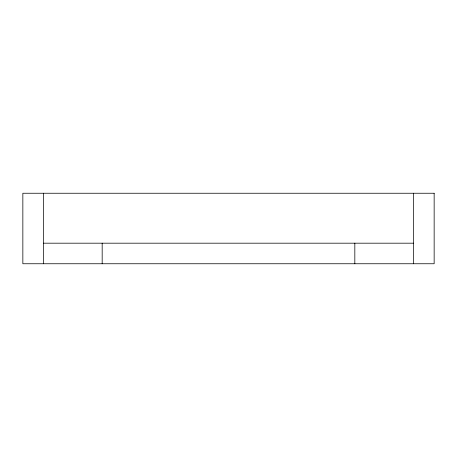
<?xml version="1.0" encoding="UTF-8"?>
<svg xmlns="http://www.w3.org/2000/svg" width="457" height="457" viewBox="0 0 457 457"><rect width="100%" height="100%" fill="white"/><g stroke="black" fill="none" stroke-linecap="round" stroke-linejoin="round"><path stroke-width="0.69" d="M43.415 243.187L413.585 243.187M413.585 193.248L413.585 263.752M354.826 243.187L354.826 263.752M102.174 243.187L102.174 263.752M43.415 193.248L43.415 263.752M434.15 193.248L22.85 193.248L22.85 263.752L434.15 263.752L434.15 193.248"/></g></svg>
